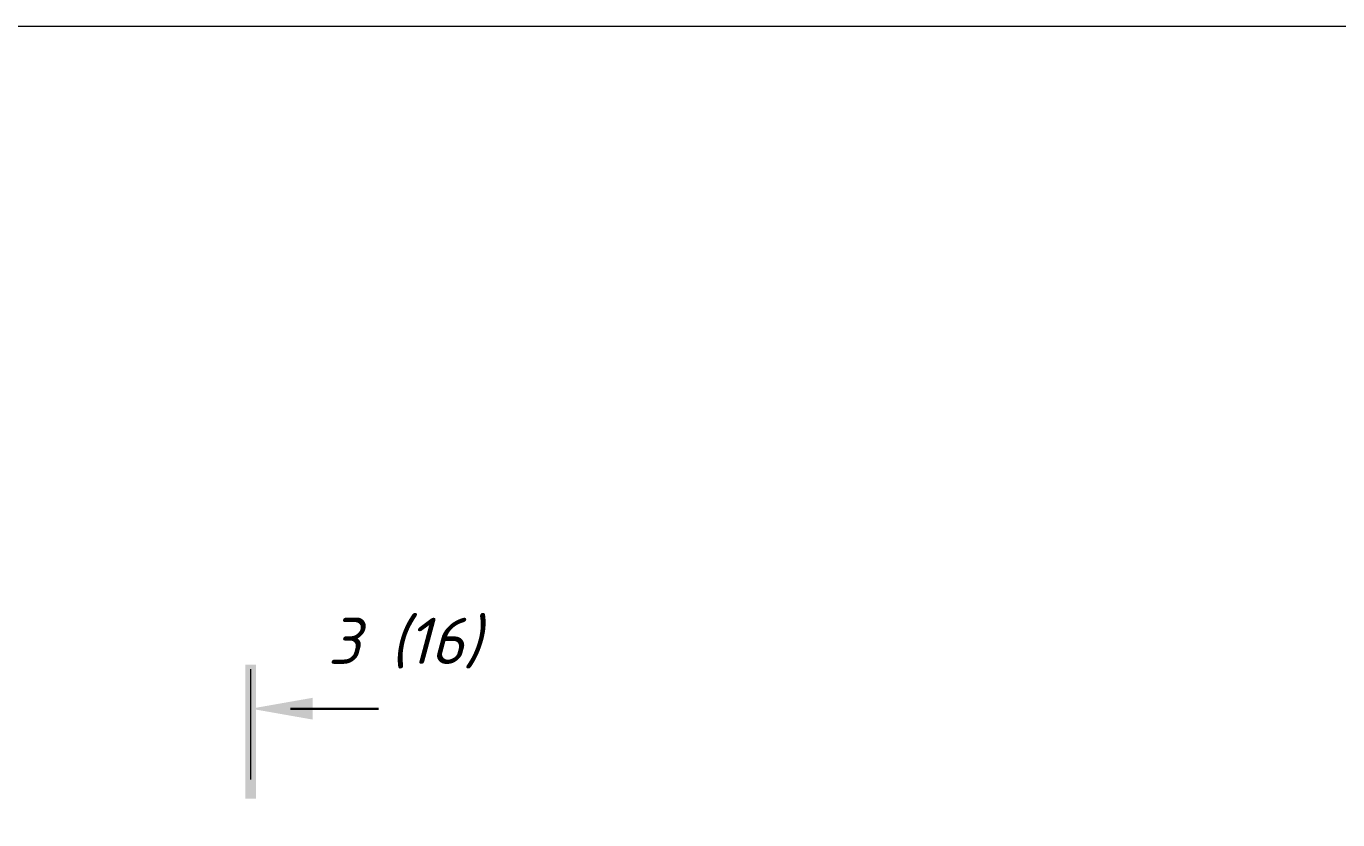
# Model space of a CAD drawing. Header units: millimetres. Extents: x -263990 to 193903, y -164417 to 240530.
# Drawn here: x -120685 to -110767, y -35283 to -29277 of the extents above; entities that cross this region are included whole.
import ezdxf

# ---------------------------------------------------------------- set-up
doc = ezdxf.new("R2010")
doc.units = ezdxf.units.MM
doc.header["$LTSCALE"] = 20
doc.layers.get('0').update_dxf_attribs({"lineweight": 0})
doc.layers.add('ANNO-TEXT', color=250, linetype='Continuous', lineweight=9)
doc.layers.add('Разрезы', color=7, linetype='Continuous', lineweight=9)
doc.styles.add('PDF ISOCPEUR Italic', font='isocpeui.ttf')

# ---------------------------------------------------------------- blocks, each defined once
blk = doc.blocks.new('Разрез - Номер вида сзади_3_5 мм-64069-_О__L1_0_000_')
at = {"layer": 'Разрезы'}
for points in [[(9.798, 0.404), (9.798, -0.394), (-0.333, -0.394), (-0.333, 0.404)], [(2.176, -4.675), (3, 0), (3.824, -4.675)]]:
    blk.add_hatch(color=256, dxfattribs=at).paths.add_polyline_path(points, flags=0)
at = {"layer": 'Разрезы', "lineweight": 30}
blk.add_line((3, -3), (3, -9.663), dxfattribs=at)

msp = doc.modelspace()

# ---------------------------------------------------------------- linework, layer by layer
at = {"color": 3}
msp.add_lwpolyline([(-146328.20826, -29276.96917), (-48315.73589, -29276.96917), (-48315.73589, -94552.18476), (-146328.20826, -94552.18476)], close=True, dxfattribs=at)
at = {"layer": 'Разрезы'}
msp.add_line((-118986.88926, -34976.93996), (-118986.88926, -34142.03807), dxfattribs=at)

# ---------------------------------------------------------------- block references
at = {"layer": 'Разрезы', "lineweight": 50, "extrusion": (0, 0, -1), "xscale": 99.99999999999993, "yscale": 99.99999999999993, "zscale": 99.99999999999993, "rotation": 270.0000000000002}
msp.add_blockref('Разрез - Номер вида сзади_3_5 мм-64069-_О__L1_0_000_', (118986.88926, -34142.03807), dxfattribs=at)

# ---------------------------------------------------------------- texts
at = {"layer": 'ANNO-TEXT', "color": 7, "lineweight": 0, "insert": (-118405.08885, -33753.81512), "char_height": 350, "width": 1970.8683433, "attachment_point": 1, "line_spacing_factor": 1.022761, "style": 'PDF ISOCPEUR Italic'}
msp.add_mtext('3 (16)', dxfattribs=at)

doc.saveas('drawing.dxf')
